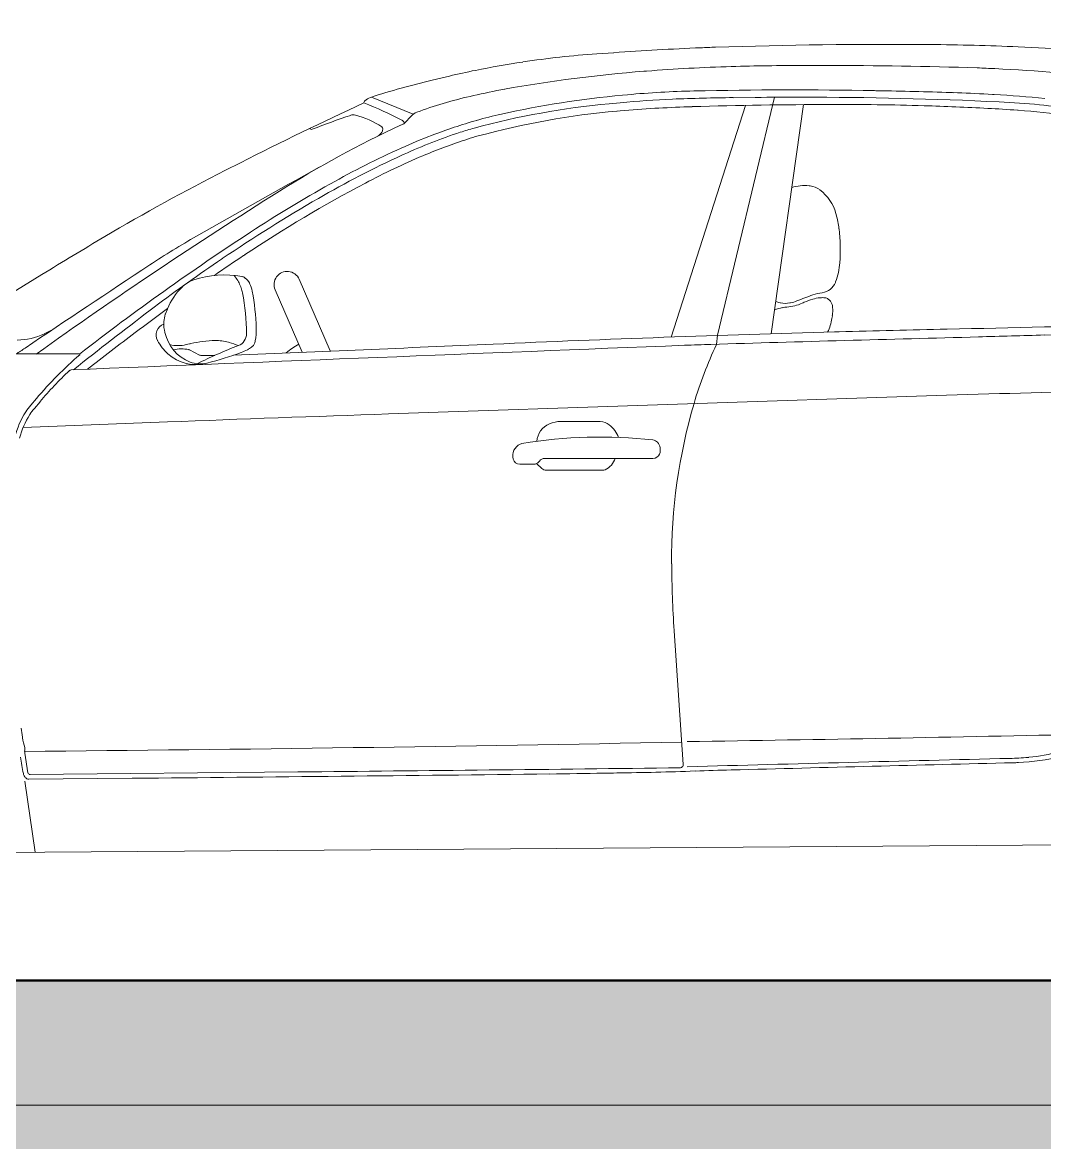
# Model space of a CAD drawing. Header units: millimetres. Extents: x 1135 to 1350, y 205 to 283.
# Drawn here: x 1194.64 to 1196.28, y 210.04 to 211.837 of the extents above; entities that cross this region are included whole.
import ezdxf

# ---------------------------------------------------------------- set-up
doc = ezdxf.new("R2010")
doc.units = ezdxf.units.MM
doc.header["$LTSCALE"] = 10
for name, color, linetype, lineweight in [('CARROS', 252, 'Continuous', 13), ('cinza 03', 252, 'Continuous', 13), ('PAREDES 2', 50, 'Continuous', 50), ('PN-01', 90, 'Continuous', 13)]:
    doc.layers.add(name, color=color, linetype=linetype, lineweight=lineweight)

# ---------------------------------------------------------------- blocks, each defined once
blk = doc.blocks.new('A$C22F757E9')
at = {"layer": 'CARROS'}
for p, q in [((-113.6779, 1229.9493), (-113.6886, 1229.9497)), ((-114.3375, 1229.9403), (-114.3649, 1229.9385)), ((-113.9976, 1229.9196), (-114.0158, 1229.9195)), ((-114.6015, 1229.9028), (-114.6293, 1229.8961)), ((-114.2851, 1229.9107), (-114.2893, 1229.9104)), ((-113.917, 1229.8793), (-113.9193, 1229.8794)), ((-114.7386, 1229.8601), (-114.7386, 1229.8596)), ((-114.7372, 1229.8629), (-114.7376, 1229.8625)), ((-114.7263, 1229.8691), (-114.6596, 1229.8416)), ((-114.563, 1229.8715), (-114.5684, 1229.8702)), ((-114.3273, 1229.86), (-114.345, 1229.8584)), ((-114.3156, 1229.8728), (-114.3239, 1229.8721)), ((-114.1713, 1229.4871), (-114.0798, 1229.8688)), ((-114.1108, 1229.8685), (-114.1462, 1229.8681)), ((-113.7863, 1229.876), (-113.7918, 1229.8762)), ((-113.73, 1229.8734), (-113.7301, 1229.8734)), ((-114.3273, 1229.847), (-114.3325, 1229.8465)), ((-114.2654, 1229.8514), (-114.2719, 1229.851)), ((-114.1263, 1229.8557), (-114.2454, 1229.484)), ((-114.0333, 1229.8569), (-114.0854, 1229.4893)), ((-113.689, 1229.848), (-113.6899, 1229.848)), ((-114.676, 1229.8256), (-114.6794, 1229.8242)), ((-114.6741, 1229.8279), (-114.6738, 1229.8269)), ((-114.6625, 1229.839), (-114.6736, 1229.8272)), ((-114.7102, 1229.8125), (-114.7096, 1229.8135)), ((-114.6291, 1229.8078), (-114.6301, 1229.8075)), ((-114.6743, 1229.7773), (-114.6777, 1229.7757)), ((-114.6422, 1229.7757), (-114.6442, 1229.7748)), ((-114.9368, 1229.7638), (-114.9606, 1229.7517)), ((-114.7925, 1229.7299), (-114.7934, 1229.7294)), ((-113.9808, 1229.6807), (-113.9813, 1229.6824)), ((-114.9658, 1229.6099), (-114.967, 1229.6091)), ((-114.93, 1229.6159), (-114.9316, 1229.6148)), ((-115.2553, 1229.5843), (-115.436, 1229.4733)), ((-114.9437, 1229.5785), (-114.9471, 1229.5829)), ((-114.8426, 1229.5767), (-114.7927, 1229.4617)), ((-113.9822, 1229.5717), (-113.9818, 1229.5726)), ((-114.8377, 1229.4598), (-114.8809, 1229.5596)), ((-114.0709, 1229.5391), (-114.07, 1229.5389)), ((-114.055, 1229.5387), (-114.0543, 1229.5389)), ((-114.0065, 1229.5471), (-114.0069, 1229.5471)), ((-115.054, 1229.529), (-115.0567, 1229.5225)), ((-114.0798, 1229.5274), (-114.08, 1229.5273)), ((-113.9877, 1229.5139), (-113.987, 1229.5179)), ((-115.2515, 1229.4893), (-115.2391, 1229.4954)), ((-115.058, 1229.4916), (-115.058, 1229.4914)), ((-114.1727, 1229.4722), (-114.1713, 1229.4871)), ((-115.0696, 1229.4781), (-115.0697, 1229.4783)), ((-115.0187, 1229.473), (-115.0238, 1229.4718)), ((-114.9547, 1229.4754), (-114.956, 1229.4757)), ((-114.9256, 1229.4637), (-114.9241, 1229.4645)), ((-114.9178, 1229.4688), (-114.9179, 1229.4687)), ((-114.913, 1229.4773), (-114.9129, 1229.4778)), ((-115.2971, 1229.4568), (-115.2281, 1229.4568)), ((-115.2281, 1229.4568), (-115.1952, 1229.4568)), ((-115.1952, 1229.4568), (-115.1951, 1229.4568)), ((-115.0187, 1229.4633), (-115.0024, 1229.4551)), ((-115.0004, 1229.4546), (-114.9779, 1229.4546)), ((-115.2642, 1229.3854), (-115.2733, 1229.3746)), ((-115.2584, 1229.3803), (-115.2675, 1229.3695)), ((-113.8037, 1229.3907), (-114.6992, 1229.3606)), ((-115.2856, 1229.339), (-115.0536, 1229.3479)), ((-114.2263, 1228.7979), (-114.2408, 1229.0128)), ((-115.2866, 1228.8422), (-115.2864, 1228.841)), ((-115.2828, 1228.8161), (-115.2777, 1228.7849)), ((-113.689, 1228.8012), (-113.6885, 1228.8013)), ((-113.6727, 1228.8095), (-113.6718, 1228.8096)), ((-115.2743, 1228.7821), (-114.8447, 1228.7862)), ((-115.283, 1228.7786), (-115.2828, 1228.7783)), ((-115.2826, 1228.7716), (-115.266, 1228.6573)), ((-115.1103, 1228.776), (-115.2765, 1228.7744)), ((-113.431, 1228.6703), (-115.5426, 1228.6553))]:
    blk.add_line(p, q, dxfattribs=at)
for points in [[(-114.3299, 1229.323, 0.11548), (-114.345, 1229.3432, 0.176796), (-114.3594, 1229.3485), (-114.4227, 1229.3485, 0.101369), (-114.441, 1229.3448, 0.277823), (-114.4613, 1229.3166)], [(-114.3353, 1229.2892, -0.205932), (-114.3517, 1229.2712, -0.106247), (-114.3563, 1229.2702), (-114.4457, 1229.2702, -0.186076), (-114.4533, 1229.2731), (-114.4619, 1229.2809)]]:
    blk.add_lwpolyline(points, format="xyb", dxfattribs=at)
blk.add_lwpolyline([(-114.4578, 1229.284, -0.22651), (-114.4665, 1229.2799), (-114.4885, 1229.2799, -0.337736), (-114.4993, 1229.2881, -0.372119), (-114.4878, 1229.3122, -0.06192), (-114.4852, 1229.313, -0.069103), (-114.2749, 1229.3189, -0.185882), (-114.2677, 1229.3152, -0.282354), (-114.2643, 1229.2963, -0.308281), (-114.2748, 1229.2892), (-114.4483, 1229.2892, 0.22651), (-114.457, 1229.285)], format="xyb", close=True, dxfattribs=at)
for centre, major_axis, start_param, end_param in [((-113.8972, 1221.2834), (0, 8.6702), -0.00781, 0.032475), ((-113.8621, 1225.8454), (0, 4.1081), -0.042876, -0.00781), ((-114.266, 1228.4584), (0, 1.4835), 0.067705, 0.149318), ((-113.9558, 1224.2258), (0, 5.7277), 0.042956, 0.067705), ((-114.1015, 1227.668), (0, 2.2823), 0.032475, 0.042956), ((-113.804, 1226.9662), (0, 2.9858), -0.101354, -0.042876), ((-114.2242, 1228.1758), (0, 1.7692), 0.149318, 0.193693), ((-114.0638, 1226.9523), (0, 2.967), 0.029196, 0.075791), ((-114.0444, 1226.278), (0, 3.6416), -0.003117, 0.029196), ((-114.0234, 1233.1147), (0, 3.1952), 3.138476, 3.143989), ((-113.981, 1222.8557), (0, 7.0639), -0.032568, 0.002396), ((-113.8129, 1228.091), (0, 1.8258), -0.048297, -0.032568), ((-113.8913, 1226.4447), (0, 3.474), -0.107335, -0.048297), ((-114.3108, 1228.5261), (0, 1.4077), 0.231718, 0.305685), ((-114.3433, 1228.7922), (0, 1.1411), 0.193693, 0.231718), ((-114.1187, 1227.6304), (0, 2.2866), 0.075791, 0.175851), ((-114.3161, 1228.7582), (0, 1.1411), 0.175851, 0.221404), ((-114.1754, 1228.2816), (0, 1.5976), 0.021399, 0.089203), ((-114.0501, 1222.34), (0, 7.5406), -0.01761, 0.021399), ((-113.8814, 1231.9331), (0, 2.0541), 3.123983, 3.125376), ((-114.0236, 1223.0333), (0, 6.8469), -0.033626, -0.016216), ((-112.3457, 1224.501), (0, 5.8833), 0.425561, 0.463424), ((-114.7353, 1229.8601), (0, 0.00342), 0.781916, 1.570796), ((-114.9808, 1229.2245), (0, 0.681), -0.468973, -0.369211), ((-114.7214, 1229.8467), (0, 0.0228), 0.305685, 0.781916), ((-114.4158, 1229.1822), (0, 0.7052), 0.221404, 0.3497), ((-114.1857, 1228.304), (0, 1.5743), 0.089203, 0.21595), ((-114.1813, 1228.2693), (0, 1.5976), 0.03961, 0.092933), ((-114.1108, 1226.4658), (0, 3.4026), 0.010555, 0.03961), ((-114.0352, 1222.5952), (0, 7.2737), 0, 0.010555), ((-114.0352, 1223.093), (0, 6.7759), -0.047367, 0), ((-113.7061, 1232.6135), (0, 2.7388), 3.107967, 3.109804), ((-113.8506, 1227.8229), (0, 2.0541), -0.059598, -0.031789), ((-113.6631, 1231.0125), (0, 1.1411), 3.081995, 3.084453), ((-113.8452, 1227.7796), (0, 2.097), -0.096438, -0.05714), ((-113.783, 1228.4935), (0, 1.3694), -0.095242, -0.047367), ((-114.6462, 1229.8233), (0, 0.0228), 0.3497, 0.809947), ((-114.2281, 1228.5515), (0, 1.3122), 0.090512, 0.260903), ((-114.3735, 1229.173), (0, 0.6847), 0.21595, 0.276643), ((-114.2254, 1228.5694), (0, 1.2817), 0.084975, 0.264181), ((-114.1556, 1227.8003), (0, 2.0541), 0.057492, 0.084975), ((-114.1621, 1228.0285), (0, 1.8258), 0.027575, 0.057492), ((-113.9558, 1220.4368), (0, 9.4205), 0.003741, 0.027575), ((-113.9736, 1225.2926), (0, 4.5646), -0.029742, 0.003741), ((-113.9798, 1225.0823), (0, 4.775), -0.05154, -0.029742), ((-113.8649, 1227.3438), (0, 2.5105), -0.070793, -0.05154), ((-113.7862, 1228.4562), (0, 1.3953), -0.188658, -0.070793), ((-113.811, 1228.1956), (0, 1.6686), -0.165628, -0.095242), ((-113.9133, 1228.1381), (0, 1.8568), 0.432291, 0.553116), ((-114.397, 1228.7083), (0, 1.1899), 0.314715, 0.370528), ((-114.7557, 1229.8268), (0, 0.0137), -0.24656, 0.314715), ((-114.7872, 1229.6997), (0, 0.1447), -0.574008, -0.24656), ((-114.6769, 1229.8178), (0, 0.00685), 0.375385, 0.432291), ((-114.6806, 1229.8258), (0, 0.00685), -1.259538, -0.468973), ((-114.6784, 1229.8319), (0, 0.00685), 3.516977, 3.95154), ((-114.308, 1228.939), (0, 0.928), 0.276643, 0.358845), ((-114.8227, 1229.8207), (0, 0.00342), 2.183101, 3.512121), ((-114.7238, 1229.8205), (0, 0.016), 3.596388, 4.189324), ((-114.7116, 1229.8184), (0, 0.00342), 4.667383, 5.709177), ((-114.7186, 1229.8187), (0, 0.0105), 4.189324, 4.667383), ((-114.3142, 1228.9527), (0, 0.9129), 0.358845, 0.417336), ((-114.3141, 1228.9658), (0, 0.89), 0.31283, 0.423211), ((-114.4456, 1229.3783), (0, 0.4565), 0.260903, 0.31283), ((-114.4377, 1229.3661), (0, 0.4565), 0.264181, 0.303931), ((-114.3318, 1229.0234), (0, 0.8155), 0.303931, 0.396581), ((-114.0313, 1228.3191), (0, 1.5976), 0.423211, 0.518785), ((-114.0921, 1228.4441), (0, 1.4692), 0.417336, 0.505068), ((-114.1665, 1228.617), (0, 1.2553), 0.396581, 0.478729), ((-113.4529, 1226.6893), (0, 3.4234), 0.463424, 0.528805), ((-106.041, 1213.4278), (0, 18.597), 0.499073, 0.511356), ((-110.7877, 1222.9996), (0, 7.8957), 0.553116, 0.613206), ((-113.7278, 1227.7589), (0, 2.222), 0.478729, 0.581369), ((-113.7054, 1227.7321), (0, 2.2823), 0.505068, 0.570944), ((-114.0314, 1229.6587), (0, 0.0685), -0.106302, 0.313902), ((-114.0319, 1229.6534), (0, 0.0738), -0.125341, -0.106302), ((-114.027, 1229.6927), (0, 0.0342), -0.643313, -0.125341), ((-114.0491, 1229.6628), (0, 0.0715), -1.293188, -0.643313), ((-113.5032, 1227.3802), (0, 2.6787), 0.518785, 0.587427), ((-114.1214, 1229.64), (0, 0.1483), -1.451009, -1.293188), ((-111.3461, 1223.0295), (0, 7.6622), 0.528805, 0.544337), ((-112.7032, 1226.1484), (0, 4.1644), 0.570944, 0.652732), ((-114.3469, 1228.4517), (0, 1.3694), 0.511356, 0.576538), ((-114.2577, 1229.6234), (0, 0.2877), 4.64248, 4.832176), ((-113.4965, 1227.3674), (0, 2.6931), 0.587427, 0.61203), ((-112.9559, 1226.563), (0, 3.6517), 0.581369, 0.597082), ((-100.9173, 1207.4883), (0, 26.3747), 0.576538, 0.585751), ((-114.8618, 1229.5681), (0, 0.0213), -1.156148, 1.985445), ((-114.0759, 1229.6104), (0, 0.1027), 4.335286, 4.64248), ((-114.9972, 1229.5302), (0, 0.0479), 0.314757, 0.783284), ((-114.9628, 1229.423), (0, 0.1607), -0.180926, 0.314757), ((-114.983, 1229.5479), (0, 0.0502), -1.272831, -0.917278), ((-114.9363, 1229.5698), (0, 0.0114), -0.594286, -0.180926), ((-114.9434, 1229.5592), (0, 0.0242), -1.1156, -0.594286), ((-113.4965, 1227.3674), (0, 2.6931), 0.615142, 0.640365), ((-114.9533, 1229.4855), (0, 0.1111), 0.783284, 1.167828), ((-115.0217, 1229.5359), (0, 0.0913), -1.361844, -1.272831), ((-115.2379, 1229.4894), (0, 0.3156), -1.57042, -1.361844), ((-114.9621, 1229.5492), (0, 0.0456), -1.382127, -1.100546), ((-115.2731, 1229.4889), (0, 0.3671), -1.545183, -1.382127), ((-113.995, 1229.4872), (0, 0.0685), 0.121737, 0.350561), ((-114.0063, 1229.5814), (0, 0.0264), 3.26333, 4.335286), ((-114.0631, 1229.5747), (0, 0.0365), 2.713104, 2.921881), ((-114.0621, 1229.5749), (0, 0.0369), 2.921881, 3.337837), ((-114.0634, 1229.598), (0, 0.066), 3.195774, 3.585976), ((-114.0674, 1229.606), (0, 0.0685), 3.337837, 3.499941), ((-112.8121, 1226.2039), (0, 3.5645), 0.350561, 0.358348), ((-114.0152, 1229.4951), (0, 0.0479), 0.364916, 0.444383), ((-113.9224, 1229.2487), (0, 0.3117), 0.318258, 0.364916), ((-114.0037, 1229.4992), (0, 0.0479), 0.067411, 0.318258), ((-114.0035, 1229.5018), (0, 0.0454), -0.104735, 0.067411), ((-114, 1229.5356), (0, 0.0114), -0.612053, -0.104735), ((-114.003, 1229.5313), (0, 0.0167), -1.20414, -0.612053), ((-113.9981, 1229.5332), (0, 0.0114), -1.43565, -1.20414), ((-111.2385, 1224.2915), (0, 6.5289), 0.640365, 0.664457), ((-112.9559, 1226.563), (0, 3.6517), 0.622536, 0.640358), ((-115.0111, 1229.5053), (0, 0.0494), 1.257945, 1.743534), ((-115.036, 1229.5135), (0, 0.0228), 1.167828, 1.257945), ((-114.0487, 1229.4422), (0, 0.0909), 0.204771, 0.354738), ((-114.0573, 1229.4842), (0, 0.0479), 0.054182, 0.204771), ((-114.0472, 1229.5264), (0, 0.0617), 4.638063, 4.847535), ((-114.0314, 1229.5252), (0, 0.0456), 4.552061, 4.638063), ((-115.0536, 1229.4873), (0, 0.0187), 0.345821, 2.076435), ((-114.0624, 1229.5262), (0, 0.0768), 4.250872, 4.552061), ((-187.3904, 4612.8936), (0, 3384.2213), 3.163665, 3.163852), ((-111.4148, 1155.3102), (0, 74.2116), 0.024195, 0.030526), ((-115.295, 1229.5812), (0, 0.102), 3.140625, 3.59011), ((-109.6407, 1222.0469), (0, 9.2835), 0.640358, 0.650894), ((-114.9563, 1229.515), (0, 0.1059), 1.743534, 1.793986), ((-114.9937, 1229.5062), (0, 0.0669), 1.793986, 2.770578), ((-114.9472, 1229.4895), (0, 0.0205), 3.499034, 4.712765), ((-115.024, 1229.4954), (0, 0.1141), 4.557738, 4.738002), ((-113.0834, 1195.7491), (0, 33.7555), 0.027067, 0.043546), ((-110.524, 1102.4689), (0, 127.0576), 0.025795, 0.029224), ((-113.8618, 1224.9294), (0, 4.5646), 0.025454, 0.027067), ((-112.6734, 1177.5548), (0, 51.9545), 0.022072, 0.025454), ((-114.3327, 1252.2996), (0, 22.8229), 3.167388, 3.172119), ((-115.531, 1229.8466), (0, 0.4565), 3.688582, 3.727344), ((-92.5138, 659.1104), (0, 570.7859), 0.038616, 0.040368), ((-115.0007, 1229.5167), (0, 0.0799), 2.072713, 2.41339), ((-115.037, 1229.5316), (0, 0.0613), 2.919101, 3.361429), ((-115.0311, 1229.4104), (0, 0.0546), -0.212349, 0.246971), ((-115.0677, 1229.6957), (0, 0.2282), 3.361429, 3.370931), ((-114.9745, 1229.2902), (0, 0.1882), 0.01461, 0.229338), ((-114.7001, 1228.8181), (0, 0.6962), 0.357441, 0.462722), ((-114.976, 1229.3985), (0, 0.0799), -0.257664, 0.01461), ((-114.9809, 1229.3747), (0, 0.1041), -0.409253, -0.257664), ((-121.0002, 1380.161), (0, 150.8313), 3.182332, 3.185139), ((-114.9459, 1229.5044), (0, 0.0456), 3.647271, 3.81764), ((-114.9264, 1229.4795), (0, 0.0138), 3.81764, 4.557738), ((-114.7608, 1229.3297), (0, 0.1657), 0.529751, 0.678186), ((-114.0504, 1224.9096), (0, 4.5646), 0.029224, 0.038616), ((-113.6215, 1229.2002), (0, 0.6221), 1.118392, 1.281765), ((-114.7702, 1228.9523), (0, 0.6625), 0.708024, 0.858348), ((-115.1951, 1229.4561), (0, 0.000685), 3.849617, 6.283185), ((-114.9972, 1229.5205), (0, 0.0851), 2.40522, 2.408915), ((-115.0082, 1229.5082), (0, 0.0685), 2.413854, 3.392695), ((-115.0208, 1229.4593), (0, 0.00456), -0.46329, -0.212349), ((-115.0004, 1229.4592), (0, 0.00456), 2.678303, 3.141593), ((-115.1551, 1230.0897), (0, 0.6688), 3.394848, 3.480886), ((-114.9583, 1229.5236), (0, 0.0685), 3.480886, 3.647271), ((-114.7702, 1228.9523), (0, 0.6548), 0.752883, 0.858348), ((-115.2082, 1229.4267), (0, 0.00456), 0.040368, 0.752883), ((-115.0013, 1229.4864), (0, 0.0456), 2.770578, 3.394848), ((-113.2833, 1213.4233), (0, 15.976), -0.001394, 0.033067), ((-115.1994, 1229.3099), (0, 0.0991), 0.858348, 0.995308), ((-113.3781, 1229.1268), (0, 0.8798), 1.281765, 1.578166), ((-115.1676, 1229.2889), (0, 0.1376), 0.995308, 1.314242), ((-115.1676, 1229.2889), (0, 0.1298), 0.995308, 1.314242), ((-115.1994, 1229.3099), (0, 0.0913), 0.858348, 0.995308), ((-112.0985, 1149.5632), (0, 79.841), 0.033067, 0.037576), ((-112.5097, 1229.1333), (0, 1.7612), 1.578166, 1.63923), ((-114.6217, 1228.9576), (0, 0.6847), 1.719188, 1.74009), ((-115.164, 1228.8623), (0, 0.1261), 1.74009, 1.868965), ((-115.8199, 1337.2311), (0, 108.4084), 3.156572, 3.162613), ((-115.2657, 1228.8189), (0, 0.0176), 1.34633, 1.73609), ((-116.25, 1337.4574), (0, 108.6428), 3.150626, 3.160477), ((-115.287, 1228.8239), (0, 0.00456), 4.487923, 5.010557), ((-113.6941, 1229.0788), (0, 0.2701), 3.2255, 3.413759), ((-113.9129, 1229.0385), (0, 1.416), 1.732831, 1.751857), ((-109.1828, 1038.1489), (0, 190.7142), 0.024055, 0.026811), ((-94.6929, 450.1224), (0, 778.9174), 0.024766, 0.025356), ((-113.7142, 1229.3098), (0, 0.5021), 3.165648, 3.2255), ((-113.7078, 1229.2573), (0, 0.4565), 3.166359, 3.183928), ((-113.7027, 1229.1458), (0, 0.3449), 3.182756, 3.386468), ((-115.2741, 1228.7855), (0, 0.0114), 1.751857, 2.225595), ((-115.2744, 1228.7855), (0, 0.00342), 1.73609, 3.151013), ((-118.0302, 1554.4024), (0, 325.6399), 3.150694, 3.152782), ((-117.3333, 1496.9091), (0, 268.1348), 3.151013, 3.153337), ((-114.541, 1237.9115), (0, 9.1292), 3.152782, 3.16237), ((-114.3167, 1226.9588), (0, 1.8258), 0.008997, 0.020777), ((-114.3718, 1233.1678), (0, 4.3833), 3.15059, 3.179753), ((-114.231, 1228.7973), (0, 0.00456), 3.153337, 3.957822), ((-114.2328, 1228.799), (0, 0.007), 3.957822, 4.085416), ((-114.2308, 1228.7976), (0, 0.00456), 4.085416, 4.780823), ((-114.0354, 1224.2263), (0, 4.5646), 0.025356, 0.038161), ((-115.2735, 1228.7855), (0, 0.0119), 2.225595, 2.621141), ((-115.2765, 1228.7801), (0, 0.00571), 2.621141, 3.150694)]:
    blk.add_ellipse(centre, major_axis=major_axis, ratio=0.985222, start_param=start_param, end_param=end_param, dxfattribs=at)

msp = doc.modelspace()

# ---------------------------------------------------------------- hatches: boundary and pattern name
at = {"layer": 'cinza 03'}
h = msp.add_hatch(dxfattribs=at)
h.set_pattern_fill('SOLO2', color=256, style=0)
h.set_pattern_definition([(45, (759.0659, 189.21928), (0.2, 0.6), [0.5656854, -0.5656854]), (45, (759.1659, 189.11928), (0.2, 0.6), [0.5656854, -0.5656854]), (315, (759.2659, 189.1193), (0.6, 0.2), [0.2828427, -0.2828427]), (315, (759.3659, 189.2193), (0.6, 0.2), [0.2828427, -0.2828427]), (315, (759.4659, 189.3193), (0.6, 0.2), [0.2828427, -0.2828427]), (315, (759.5659, 189.4193), (0.6, 0.2), [0.2828427, -0.2828427])])
h.paths.add_polyline_path([(1192.5535, 209.9795), (1192.9934, 209.9795), (1192.9934, 210.1), (1186.9934, 210.1), (1186.9934, 206.8702), (1192.9934, 206.8702), (1192.9934, 208.3567), (1192.5535, 208.3567)])
h.paths.add_polyline_path([(1198.5535, 209.9795), (1198.9934, 209.9795), (1198.9934, 210.1), (1192.9934, 210.1), (1192.9934, 209.9795), (1193.4333, 209.9795), (1193.4333, 208.3567), (1192.9934, 208.3567), (1192.9934, 206.8702), (1198.9934, 206.8702), (1198.9934, 208.3567), (1198.5535, 208.3567)])
h.paths.add_polyline_path([(1204.9934, 208.3567), (1204.5535, 208.3567), (1204.5535, 209.9795), (1204.9934, 209.9795), (1204.9934, 210.1), (1198.9934, 210.1), (1198.9934, 209.9795), (1199.4333, 209.9795), (1199.4333, 208.3567), (1198.9934, 208.3567), (1198.9934, 206.8702), (1204.9934, 206.8702)])
h.paths.add_polyline_path([(1210.9934, 208.3567), (1210.5535, 208.3567), (1210.5535, 209.9795), (1210.9934, 209.9795), (1210.9934, 210.1), (1204.9934, 210.1), (1204.9934, 209.9795), (1205.4333, 209.9795), (1205.4333, 208.3567), (1204.9934, 208.3567), (1204.9934, 206.8702), (1210.9934, 206.8702)])
h.paths.add_polyline_path([(1216.9934, 208.3567), (1216.5535, 208.3567), (1216.5535, 209.9795), (1216.9934, 209.9795), (1216.9934, 210.1), (1210.9934, 210.1), (1210.9934, 209.9795), (1211.4333, 209.9795), (1211.4333, 208.3567), (1210.9934, 208.3567), (1210.9934, 206.8702), (1216.9934, 206.8702)])
h.paths.add_polyline_path([(1222.9934, 208.3567), (1222.5535, 208.3567), (1222.5535, 209.9795), (1222.9934, 209.9795), (1222.9934, 210.1), (1216.9934, 210.1), (1216.9934, 209.9795), (1217.4333, 209.9795), (1217.4333, 208.3567), (1216.9934, 208.3567), (1216.9934, 206.8702), (1222.9934, 206.8702)])
h.paths.add_polyline_path([(1228.9934, 208.3567), (1228.5535, 208.3567), (1228.5535, 209.9795), (1228.9934, 209.9795), (1228.9934, 210.1), (1222.9934, 210.1), (1222.9934, 209.9795), (1223.4333, 209.9795), (1223.4333, 208.3567), (1222.9934, 208.3567), (1222.9934, 206.8702), (1228.9934, 206.8702)])
h.paths.add_polyline_path([(1235.4434, 210.1), (1228.9934, 210.1), (1228.9934, 209.9795), (1229.4333, 209.9795), (1229.4333, 208.3567), (1228.9934, 208.3567), (1228.9934, 206.8702), (1235.4434, 206.8702)])
h.paths.add_polyline_path([(1235.4434, 220.7), (1229.1184, 220.7), (1229.1184, 220.2), (1235.4434, 220.2)])
at = {"layer": 'PN-01'}
h = msp.add_hatch(color=256, dxfattribs=at)
h.paths.add_polyline_path([(1192.9934, 210.3), (1186.9934, 210.3), (1186.9934, 210.1), (1192.9934, 210.1)])
h.paths.add_polyline_path([(1198.9934, 210.3), (1192.9934, 210.3), (1192.9934, 210.1), (1198.9934, 210.1)])
h.paths.add_polyline_path([(1204.9934, 210.3), (1198.9934, 210.3), (1198.9934, 210.1), (1204.9934, 210.1)])
h.paths.add_polyline_path([(1210.9934, 210.3), (1204.9934, 210.3), (1204.9934, 210.1), (1210.9934, 210.1)])

# ---------------------------------------------------------------- linework, layer by layer
at = {"layer": 'PAREDES 2'}
msp.add_line((1145.8684, 210.3), (1236.5023, 210.3), dxfattribs=at)
at = {"layer": 'PN-01'}
msp.add_line((1145.8684, 210.1), (1236.7523, 210.1), dxfattribs=at)

# ---------------------------------------------------------------- block references
at = {"layer": 'CARROS'}
msp.add_blockref('A$C22F757E9', (1309.9268, -1018.1517), dxfattribs=at)

doc.saveas('drawing.dxf')
